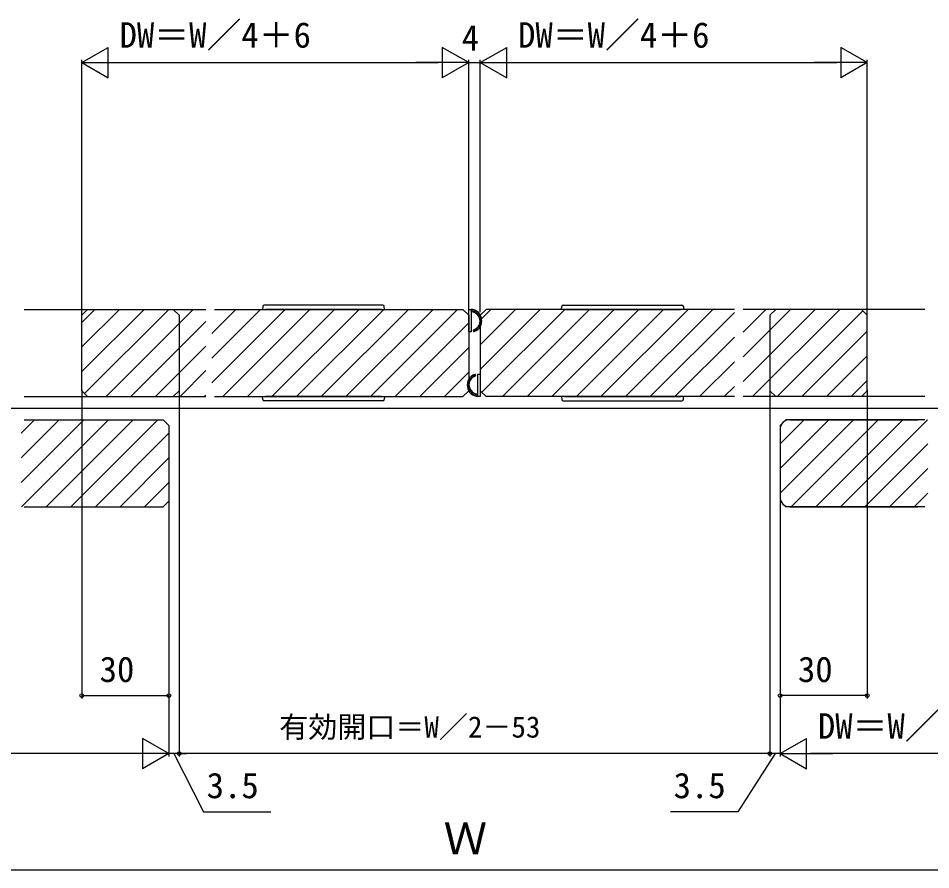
# Model space of a CAD drawing. Units: millimetres, scale not verified. Extents: x -525 to 525, y -783 to 779.
# Drawn here: x -12.5 to 301.8, y 162.2 to 455.5 of the extents above; entities that cross this region are included whole.
import ezdxf
from ezdxf.enums import TextEntityAlignment as Align

# ---------------------------------------------------------------- set-up
doc = ezdxf.new("R2010")
doc.units = ezdxf.units.MM
doc.header["$LTSCALE"] = 4
for name, color, linetype in [('0-4_YKK_12', 2, 'Continuous'), ('0-5_YKK_13', 4, 'Continuous'), ('0-7_YKK_D', 6, 'Continuous')]:
    doc.layers.add(name, color=color, linetype=linetype)
doc.styles.add('ＭＳ ゴシック', font='')
doc.styles.get('ＭＳ ゴシック').set_extended_font_data('MS Gothic')

msp = doc.modelspace()

# ---------------------------------------------------------------- linework, layer by layer
at = {"layer": '0-4_YKK_12'}
for p, q in [((-10.501, 355.211), (40.879, 355.211)), ((11.379, 355.211), (9.379, 353.211)), ((9.379, 350.741), (13.849, 355.211)), ((9.379, 342.255), (22.335, 355.211)), ((9.379, 333.77), (30.82, 355.211)), ((10.342, 326.248), (39.305, 355.211)), ((11.379, 355.211), (52.144, 355.211)), ((17.791, 325.211), (47.791, 355.211)), ((42.879, 353.211), (40.879, 355.211)), ((54.144, 346.895), (62.46, 355.211)), ((54.144, 338.41), (70.945, 355.211)), ((54.144, 329.925), (79.43, 355.211)), ((55.144, 355.211), (140.629, 355.211)), ((57.916, 325.211), (87.916, 355.211)), ((66.401, 325.211), (96.401, 355.211)), ((74.886, 325.211), (104.886, 355.211)), ((90.329, 355.211), (80.345, 355.211)), ((83.371, 325.211), (113.371, 355.211)), ((91.857, 325.211), (121.857, 355.211)), ((100.342, 325.211), (130.342, 355.211)), ((108.827, 325.211), (138.827, 355.211)), ((142.629, 353.211), (140.629, 355.211)), ((146.629, 353.211), (148.629, 355.211)), ((146.629, 351.528), (150.312, 355.211)), ((146.629, 343.042), (158.798, 355.211)), ((146.629, 334.557), (167.283, 355.211)), ((147.199, 326.641), (175.768, 355.211)), ((234.115, 355.211), (148.629, 355.211)), ((154.254, 325.211), (184.254, 355.211)), ((162.739, 325.211), (192.739, 355.211)), ((171.224, 325.211), (201.224, 355.211)), ((179.709, 325.211), (209.709, 355.211)), ((188.195, 325.211), (218.195, 355.211)), ((196.68, 325.211), (226.68, 355.211)), ((197.929, 355.211), (208, 355.211)), ((277.879, 355.211), (237.115, 355.211)), ((237.115, 347.373), (244.952, 355.211)), ((237.115, 338.888), (253.437, 355.211)), ((237.115, 330.403), (261.923, 355.211)), ((240.408, 325.211), (270.408, 355.211)), ((246.379, 353.211), (248.379, 355.211)), ((299.76, 355.211), (248.379, 355.211)), ((277.879, 355.211), (279.879, 353.211)), ((9.379, 327.211), (9.379, 353.211)), ((42.879, 353.211), (42.879, 327.211)), ((142.629, 353.211), (142.629, 327.211)), ((146.629, 353.211), (146.629, 327.211)), ((205.165, 325.211), (234.115, 354.16)), ((246.379, 353.211), (246.379, 327.211)), ((248.893, 325.211), (278.386, 354.704)), ((279.879, 327.211), (279.879, 353.211)), ((26.276, 325.211), (52.144, 351.079)), ((117.312, 325.211), (142.629, 350.528)), ((257.378, 325.211), (279.879, 347.712)), ((34.761, 325.211), (52.144, 342.594)), ((213.651, 325.211), (234.115, 345.675)), ((125.798, 325.211), (142.629, 342.042)), ((222.136, 325.211), (234.115, 337.19)), ((265.864, 325.211), (279.879, 339.226)), ((43.246, 325.211), (52.144, 334.108)), ((134.283, 325.211), (142.629, 333.557)), ((274.349, 325.211), (279.879, 330.741)), ((11.379, 325.211), (9.379, 327.211)), ((40.879, 325.211), (42.879, 327.211)), ((140.629, 325.211), (142.629, 327.211)), ((148.629, 325.211), (146.629, 327.211)), ((230.621, 325.211), (234.115, 328.704)), ((248.379, 325.211), (246.379, 327.211)), ((277.879, 325.211), (279.879, 327.211)), ((-10.501, 325.211), (40.879, 325.211)), ((11.379, 325.211), (52.144, 325.211)), ((51.732, 325.211), (52.144, 325.623)), ((55.144, 325.211), (140.629, 325.211)), ((90.329, 325.211), (80.345, 325.211)), ((234.115, 325.211), (148.629, 325.211)), ((197.929, 325.211), (208, 325.211)), ((277.879, 325.211), (237.115, 325.211)), ((299.76, 325.211), (248.379, 325.211)), ((-177.08, 321.211), (467.252, 321.211)), ((-11.501, 312.559), (-6.849, 317.211)), ((-11.501, 304.074), (1.636, 317.211)), ((-11.501, 295.588), (10.121, 317.211)), ((-11.393, 287.211), (18.607, 317.211)), ((-10.501, 317.211), (37.379, 317.211)), ((-2.908, 287.211), (27.092, 317.211)), ((5.577, 287.211), (35.577, 317.211)), ((39.379, 315.211), (37.379, 317.211)), ((39.379, 315.211), (39.379, 289.211)), ((249.879, 315.211), (251.879, 317.211)), ((249.879, 308.896), (258.195, 317.211)), ((249.879, 300.41), (266.68, 317.211)), ((249.879, 291.925), (275.165, 317.211)), ((249.879, 315.211), (249.879, 289.211)), ((299.76, 317.211), (251.879, 317.211)), ((253.179, 317.211), (297.358, 317.211)), ((253.65, 287.211), (283.65, 317.211)), ((262.136, 287.211), (292.136, 317.211)), ((270.621, 287.211), (300.621, 317.211)), ((14.062, 287.211), (39.379, 312.528)), ((249.879, 313.911), (249.879, 290.511)), ((279.106, 287.211), (300.76, 308.865)), ((22.548, 287.211), (39.379, 304.042)), ((287.591, 287.211), (300.76, 300.379)), ((31.033, 287.211), (39.379, 295.557)), ((37.379, 287.211), (39.379, 289.211)), ((251.879, 287.211), (249.879, 289.211)), ((296.077, 287.211), (300.76, 291.894)), ((-10.501, 287.211), (37.379, 287.211)), ((299.76, 287.211), (251.879, 287.211)), ((253.179, 287.211), (297.358, 287.211))]:
    msp.add_line(p, q, dxfattribs=at)
for centre, start, end in [((253.179, 313.911), 90, 180), ((253.179, 290.511), 180, 270)]:
    msp.add_arc(centre, 3.3, start, end, dxfattribs=at)
at = {"layer": '0-5_YKK_13'}
for p, q in [((113.067, 356.711), (72.191, 356.711)), ((112.631, 355.211), (72.628, 355.211)), ((112.631, 355.211), (113.629, 355.211)), ((113.629, 355.211), (113.566, 356.241)), ((143.429, 354.504), (144.051, 355.125)), ((174.629, 355.211), (174.692, 356.241)), ((175.628, 355.211), (174.629, 355.211)), ((175.191, 356.711), (216.067, 356.711)), ((175.628, 355.211), (215.631, 355.211)), ((143.976, 354.343), (144.596, 354.963)), ((144.518, 354.178), (145.081, 354.741)), ((144.988, 353.941), (145.514, 354.467)), ((145.399, 353.644), (145.901, 354.147)), ((145.753, 353.291), (146.242, 353.781)), ((146.051, 352.883), (146.537, 353.369)), ((146.29, 352.414), (146.783, 352.908)), ((146.457, 351.874), (146.973, 352.391)), ((144.345, 347.641), (147, 350.296)), ((145.601, 348.19), (146.315, 348.904)), ((146.44, 350.444), (147.126, 351.129)), ((146.529, 351.239), (147.096, 351.806)), ((144.229, 347.853), (144.229, 347.93)), ((142.818, 329.978), (142.133, 329.292)), ((144.913, 332.78), (142.259, 330.126)), ((143.658, 332.231), (142.944, 331.518)), ((145.029, 332.569), (145.029, 332.492)), ((142.73, 329.182), (142.163, 328.615)), ((142.802, 328.547), (142.285, 328.031)), ((142.969, 328.007), (142.476, 327.514)), ((143.208, 327.539), (142.722, 327.053)), ((143.506, 327.13), (143.017, 326.641)), ((113.067, 323.711), (72.191, 323.711)), ((112.631, 325.211), (72.628, 325.211)), ((112.631, 325.211), (113.629, 325.211)), ((113.629, 325.211), (113.566, 324.18)), ((143.86, 326.777), (143.358, 326.275)), ((144.27, 326.48), (143.744, 325.954)), ((144.741, 326.243), (144.178, 325.68)), ((145.282, 326.078), (144.663, 325.458)), ((145.829, 325.918), (145.208, 325.296)), ((174.629, 325.211), (174.692, 324.18)), ((175.628, 325.211), (174.629, 325.211)), ((175.191, 323.711), (216.067, 323.711)), ((175.628, 325.211), (215.631, 325.211))]:
    msp.add_line(p, q, dxfattribs=at)
for points in [[(71.692, 356.241), (71.629, 355.211), (72.628, 355.211)], [(216.566, 356.241), (216.629, 355.211), (215.631, 355.211)], [(71.692, 324.18), (71.629, 325.211), (72.628, 325.211)], [(216.566, 324.18), (216.629, 325.211), (215.631, 325.211)]]:
    msp.add_lwpolyline(points, dxfattribs=at)
for points in [[(142.629, 355.211), (143.429, 355.211), (143.429, 347.511), (142.629, 347.511)], [(146.629, 325.211), (145.829, 325.211), (145.829, 332.911), (146.629, 332.911)]]:
    msp.add_lwpolyline(points, close=True, dxfattribs=at)
for centre, radius, start, end in [((72.191, 356.211), 0.5, 90, 176.5), ((113.067, 356.211), 0.5, 3.5, 90), ((143.209, 351.296), 3.921, 290.25353, 86.77298), ((175.191, 356.211), 0.5, 90, 176.5), ((216.067, 356.211), 0.5, 3.5, 90), ((143.311, 351.195), 3.218, 289.68083, 87.89976), ((144.479, 347.93), 0.25, 109.68083, 180), ((144.479, 347.853), 0.25, 180, 290.25353), ((146.05, 329.125), 3.921, 110.25353, 266.77298), ((145.947, 329.227), 3.218, 109.68083, 267.89976), ((144.779, 332.569), 0.25, 0, 110.25353), ((144.779, 332.492), 0.25, 289.68083, 0), ((72.191, 324.211), 0.5, 183.5, 270), ((113.067, 324.211), 0.5, 270, 356.5), ((175.191, 324.211), 0.5, 183.5, 270), ((216.067, 324.211), 0.5, 270, 356.5)]:
    msp.add_arc(centre, radius, start, end, dxfattribs=at)
at = {"layer": '0-7_YKK_D'}
for p, q in [((9.379, 440.211), (18.473, 445.461)), ((18.473, 434.961), (18.473, 445.461)), ((142.629, 440.211), (133.536, 445.461)), ((133.536, 445.461), (133.536, 434.961)), ((146.629, 440.211), (155.723, 445.461)), ((155.723, 434.961), (155.723, 445.461)), ((279.879, 440.211), (270.786, 445.461)), ((270.786, 445.461), (270.786, 434.961)), ((9.379, 352.911), (9.379, 441.211)), ((9.379, 440.211), (18.473, 434.961)), ((9.379, 440.211), (27.566, 440.211)), ((19.879, 440.211), (132.129, 440.211)), ((142.629, 440.211), (124.443, 440.211)), ((142.629, 440.211), (133.536, 434.961)), ((142.629, 354.211), (142.629, 441.211)), ((142.629, 354.211), (142.629, 441.211)), ((142.629, 440.211), (146.629, 440.211)), ((146.629, 354.211), (146.629, 441.211)), ((146.629, 354.211), (146.629, 441.211)), ((146.629, 440.211), (155.723, 434.961)), ((146.629, 440.211), (164.816, 440.211)), ((157.129, 440.211), (269.379, 440.211)), ((279.879, 440.211), (261.693, 440.211)), ((279.879, 440.211), (270.786, 434.961)), ((279.879, 352.911), (279.879, 441.211)), ((9.379, 327.511), (9.379, 221.211)), ((42.879, 327.511), (42.879, 201.211)), ((42.879, 327.511), (42.879, 201.211)), ((246.379, 327.511), (246.379, 201.211)), ((246.379, 327.511), (246.379, 201.211)), ((279.879, 327.511), (279.879, 221.211)), ((39.379, 289.511), (39.379, 201.211)), ((39.379, 289.511), (39.379, 201.211)), ((39.379, 289.511), (39.379, 221.211)), ((249.879, 289.511), (249.879, 201.211)), ((249.879, 289.511), (249.879, 201.211)), ((249.879, 289.511), (249.879, 221.211)), ((9.379, 222.211), (39.379, 222.211)), ((279.879, 222.211), (249.879, 222.211)), ((39.379, 202.211), (30.286, 207.461)), ((30.286, 207.461), (30.286, 196.961)), ((249.879, 202.211), (258.973, 207.461)), ((258.973, 196.961), (258.973, 207.461)), ((28.879, 202.211), (-83.371, 202.211)), ((39.379, 202.211), (21.193, 202.211)), ((39.379, 202.211), (30.286, 196.961)), ((39.379, 202.211), (36.829, 202.211)), ((42.879, 202.211), (39.379, 202.211)), ((42.879, 202.211), (39.379, 202.211)), ((246.379, 202.211), (42.879, 202.211)), ((42.879, 202.211), (45.429, 202.211)), ((246.379, 202.211), (243.829, 202.211)), ((249.879, 202.211), (246.379, 202.211)), ((249.879, 202.211), (246.379, 202.211)), ((249.879, 202.211), (252.429, 202.211)), ((249.879, 202.211), (258.973, 196.961)), ((249.879, 202.211), (268.066, 202.211)), ((372.629, 202.211), (260.379, 202.211)), ((-99.871, 162.211), (389.129, 162.211))]:
    msp.add_line(p, q, dxfattribs=at)
for points in [[(41.129, 202.211), (51.251, 182.211), (74.479, 182.211)], [(248.129, 202.211), (235.309, 182.211), (212.082, 182.211)]]:
    msp.add_lwpolyline(points, dxfattribs=at)
for centre in [(9.379, 222.211), (39.379, 222.211), (249.879, 222.211), (279.879, 222.211), (42.879, 202.211), (42.879, 202.211), (246.379, 202.211), (246.379, 202.211)]:
    msp.add_circle(centre, 0.637, dxfattribs=at)

# ---------------------------------------------------------------- texts
at = {"layer": '0-7_YKK_D', "style": 'ＭＳ ゴシック'}
for s, height, p in [('DW＝W／4＋6', 8.798, (22.379, 442.688)), ('4', 8.798, (140.232, 441.711)), ('DW＝W／4＋6', 8.798, (159.629, 442.688)), ('30', 8.798, (15.516, 224.211)), ('30', 8.798, (256.016, 224.211)), ('DW＝W／4＋6', 8.798, (262.879, 204.688)), ('有効開口＝W／2－53', 7.331, (77.385, 205.518)), ('3.5', 8.798, (52.365, 184.211)), ('3.5', 8.798, (213.195, 184.211)), ('Ｗ', 11, (133.976, 164.211))]:
    msp.add_text(s, height=height, dxfattribs=at).set_placement(p, align=Align.BOTTOM_LEFT)

doc.saveas('drawing.dxf')
